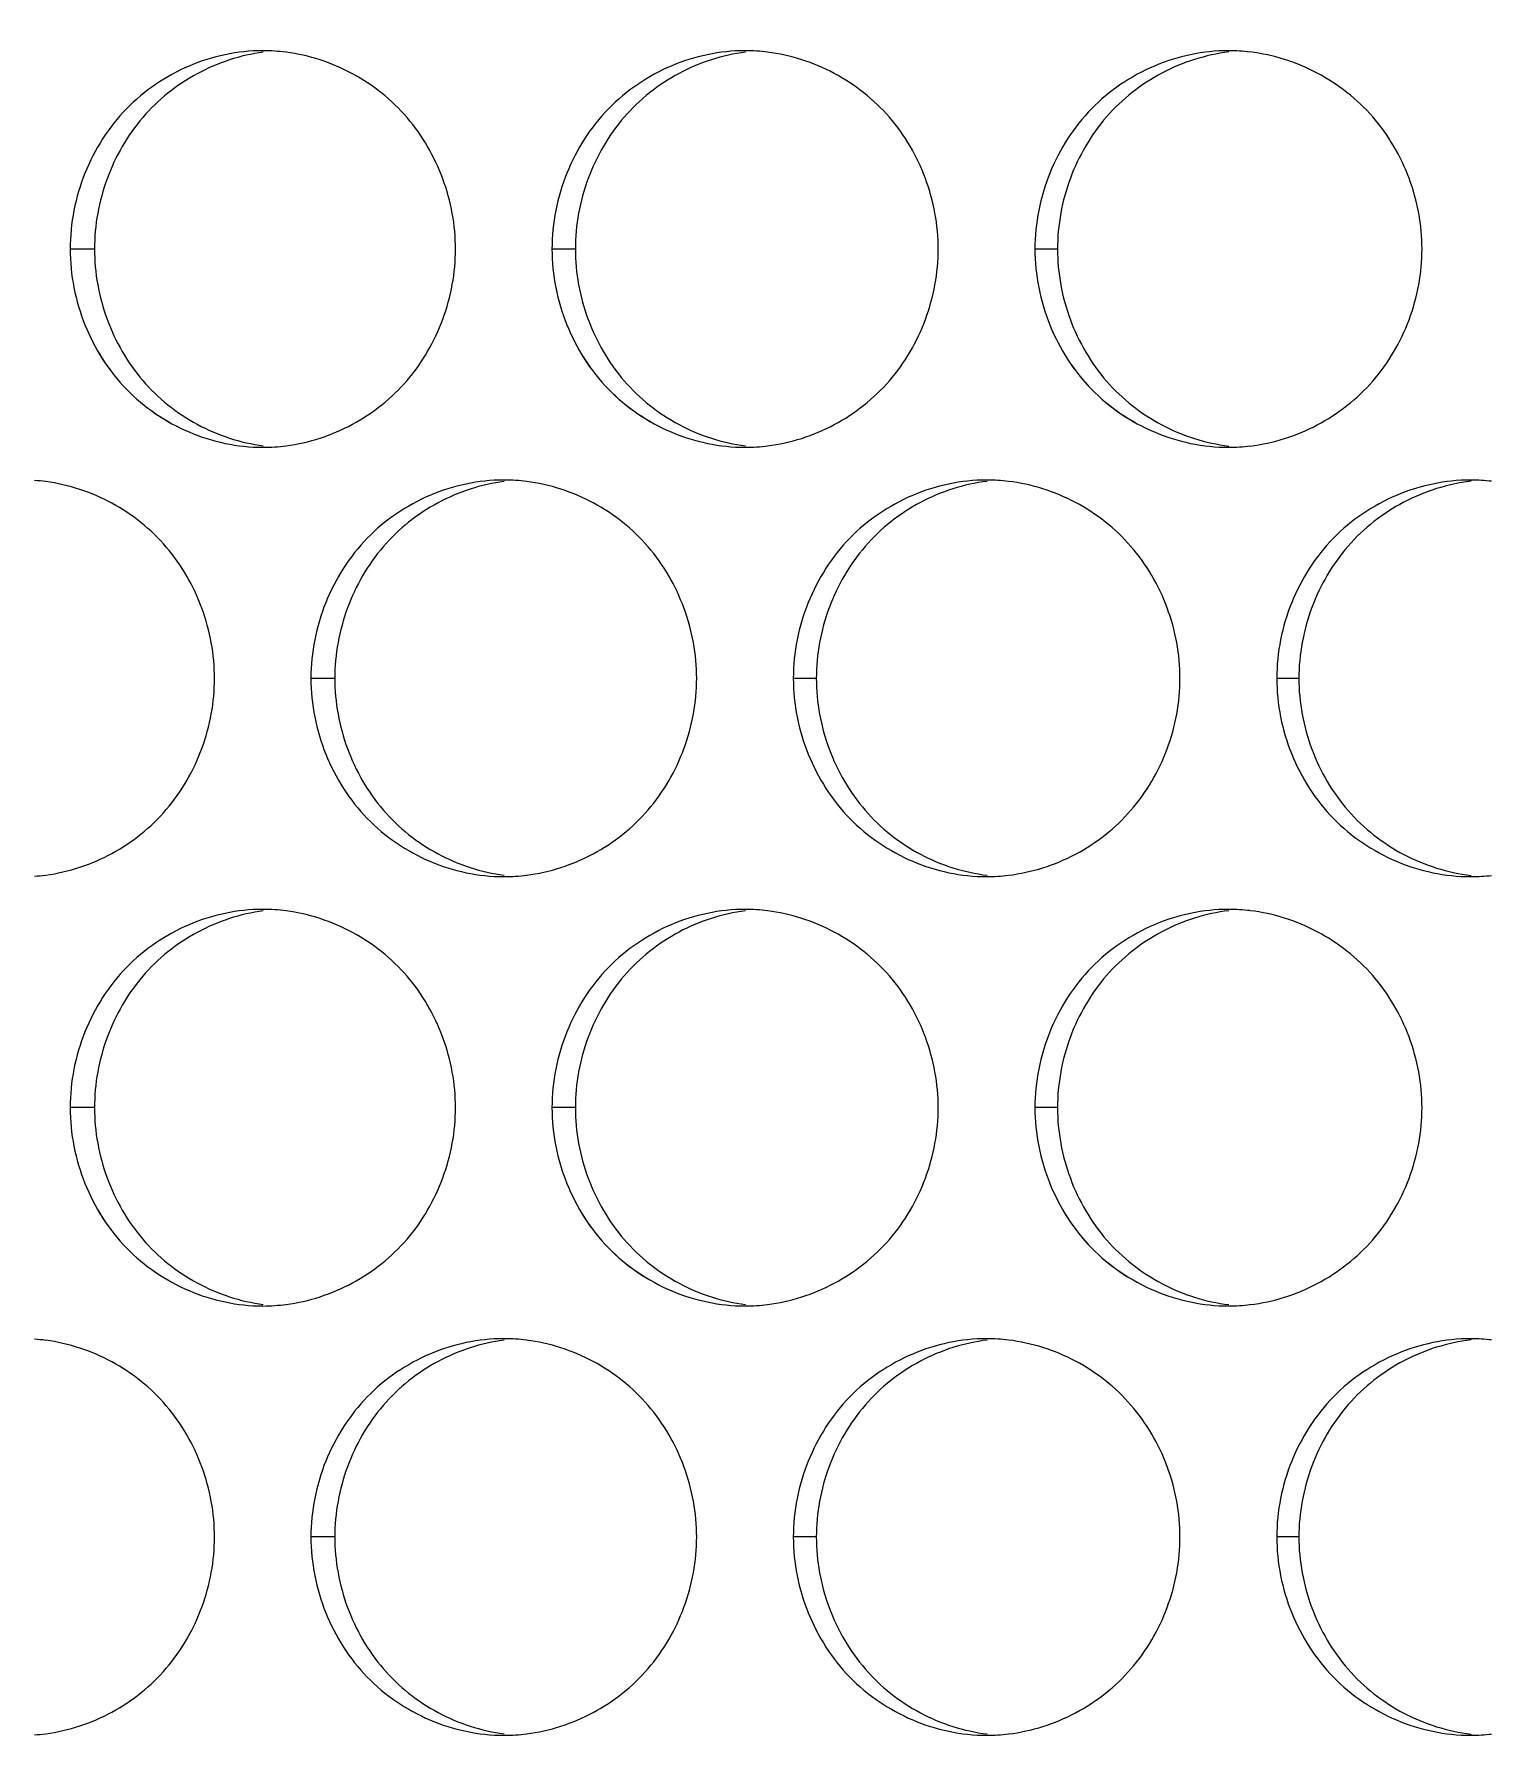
# Model space of a CAD drawing. Header units: millimetres. Extents: x 1177 to 4147, y 93 to 2194.
# Drawn here: x 1615.72 to 1637.77, y 1661.12 to 1687.1 of the extents above; entities that cross this region are included whole.
import ezdxf

# ---------------------------------------------------------------- set-up
doc = ezdxf.new("R2010")
doc.units = ezdxf.units.MM
doc.header["$LTSCALE"] = 0.1
doc.layers.get('0').update_dxf_attribs({"lineweight": 13})
doc.layers.add('标注', color=251, linetype='Continuous', lineweight=9)

msp = doc.modelspace()

# ---------------------------------------------------------------- linework, layer by layer
msp.add_arc((1812.49, 1686.895), 196.75, 204.56225, 43.01001)
at = {"layer": '标注'}
for p, q in [((1616.633, 1683.856), (1616.265, 1683.856)), ((1616.633, 1683.856), (1616.265, 1683.856)), ((1623.907, 1683.856), (1623.553, 1683.856)), ((1623.907, 1683.856), (1623.553, 1683.856)), ((1631.199, 1683.856), (1630.858, 1683.856)), ((1631.199, 1683.856), (1630.858, 1683.856)), ((1620.268, 1677.361), (1619.907, 1677.361)), ((1627.551, 1677.361), (1627.203, 1677.361)), ((1634.85, 1677.361), (1634.516, 1677.361)), ((1616.633, 1670.866), (1616.265, 1670.866)), ((1616.633, 1670.866), (1616.265, 1670.866)), ((1623.907, 1670.866), (1623.553, 1670.866)), ((1623.907, 1670.866), (1623.553, 1670.866)), ((1631.199, 1670.866), (1630.858, 1670.866)), ((1631.199, 1670.866), (1630.858, 1670.866)), ((1620.268, 1664.371), (1619.907, 1664.371)), ((1627.551, 1664.371), (1627.203, 1664.371)), ((1634.85, 1664.371), (1634.516, 1664.371))]:
    msp.add_line(p, q, dxfattribs=at)
for centre, radius, start, end in [((1619.177, 1684.149), 2.708, 86.1042, 89.9918), ((1619.177, 1684.149), 2.708, 86.1042, 89.9918), ((1619.173, 1684.088), 2.768, 82.5618, 86.1048), ((1619.173, 1684.088), 2.768, 82.5618, 86.1048), ((1626.472, 1684.138), 2.719, 86.2684, 89.9925), ((1626.472, 1684.138), 2.719, 86.2684, 89.9925), ((1626.469, 1684.079), 2.777, 82.872, 86.269), ((1626.469, 1684.079), 2.777, 82.872, 86.269), ((1633.784, 1684.127), 2.729, 86.4309, 89.9931), ((1633.784, 1684.127), 2.729, 86.4309, 89.9931), ((1633.78, 1684.071), 2.785, 83.1792, 86.4314), ((1633.78, 1684.071), 2.785, 83.1792, 86.4314), ((1619.177, 1683.564), 2.708, 270.0082, 273.8958), ((1619.177, 1683.564), 2.708, 270.0082, 273.8958), ((1619.173, 1683.624), 2.768, 273.8952, 277.4382), ((1619.173, 1683.624), 2.768, 273.8952, 277.4382), ((1626.472, 1683.575), 2.719, 270.0075, 273.7316), ((1626.472, 1683.575), 2.719, 270.0075, 273.7316), ((1626.469, 1683.633), 2.777, 273.731, 277.128), ((1626.469, 1683.633), 2.777, 273.731, 277.128), ((1633.784, 1683.586), 2.729, 270.0069, 273.5691), ((1633.784, 1683.586), 2.729, 270.0069, 273.5691), ((1633.78, 1683.642), 2.785, 273.5686, 276.8208), ((1633.78, 1683.642), 2.785, 273.5686, 276.8208), ((1615.532, 1677.598), 2.763, 82.4057, 86.0221), ((1622.823, 1677.648), 2.713, 86.1865, 89.9921), ((1622.819, 1677.589), 2.773, 82.7173, 86.1871), ((1630.126, 1677.637), 2.724, 86.3499, 89.9928), ((1630.122, 1677.58), 2.781, 83.026, 86.3504), ((1637.445, 1677.627), 2.734, 86.5115, 89.9934), ((1637.442, 1677.572), 2.789, 83.3318, 86.512), ((1615.532, 1677.124), 2.763, 273.9779, 277.5943), ((1622.823, 1677.074), 2.713, 270.0079, 273.8135), ((1622.819, 1677.134), 2.773, 273.8129, 277.2827), ((1630.126, 1677.085), 2.724, 270.0072, 273.6501), ((1630.122, 1677.142), 2.781, 273.6496, 276.974), ((1637.445, 1677.096), 2.734, 270.0066, 273.4885), ((1637.442, 1677.15), 2.789, 273.488, 276.6682), ((1619.177, 1671.158), 2.708, 86.1042, 89.9918), ((1619.177, 1671.158), 2.708, 86.1042, 89.9918), ((1619.173, 1671.098), 2.768, 82.5618, 86.1048), ((1619.173, 1671.098), 2.768, 82.5618, 86.1048), ((1626.472, 1671.147), 2.719, 86.2684, 89.9925), ((1626.472, 1671.147), 2.719, 86.2684, 89.9925), ((1626.469, 1671.089), 2.777, 82.872, 86.269), ((1626.469, 1671.089), 2.777, 82.872, 86.269), ((1633.784, 1671.137), 2.729, 86.4309, 89.9931), ((1633.784, 1671.137), 2.729, 86.4309, 89.9931), ((1633.78, 1671.081), 2.785, 83.1792, 86.4314), ((1633.78, 1671.081), 2.785, 83.1792, 86.4314), ((1619.177, 1670.573), 2.708, 270.0082, 273.8958), ((1619.177, 1670.573), 2.708, 270.0082, 273.8958), ((1619.173, 1670.634), 2.768, 273.8952, 277.4382), ((1619.173, 1670.634), 2.768, 273.8952, 277.4382), ((1626.472, 1670.585), 2.719, 270.0075, 273.7316), ((1626.472, 1670.585), 2.719, 270.0075, 273.7316), ((1626.469, 1670.643), 2.777, 273.731, 277.128), ((1626.469, 1670.643), 2.777, 273.731, 277.128), ((1633.784, 1670.595), 2.729, 270.0069, 273.5691), ((1633.784, 1670.595), 2.729, 270.0069, 273.5691), ((1633.78, 1670.651), 2.785, 273.5686, 276.8208), ((1633.78, 1670.651), 2.785, 273.5686, 276.8208), ((1615.532, 1664.607), 2.763, 82.4057, 86.0221), ((1622.823, 1664.658), 2.713, 86.1865, 89.9921), ((1622.819, 1664.598), 2.773, 82.7173, 86.1871), ((1630.126, 1664.647), 2.724, 86.3499, 89.9928), ((1630.122, 1664.59), 2.781, 83.026, 86.3504), ((1637.445, 1664.636), 2.734, 86.5115, 89.9934), ((1637.442, 1664.581), 2.789, 83.3318, 86.512), ((1615.532, 1664.134), 2.763, 273.9779, 277.5943), ((1622.823, 1664.084), 2.713, 270.0079, 273.8135), ((1622.819, 1664.143), 2.773, 273.8129, 277.2827), ((1630.126, 1664.095), 2.724, 270.0072, 273.6501), ((1630.122, 1664.152), 2.781, 273.6496, 276.974), ((1637.445, 1664.105), 2.734, 270.0066, 273.4885), ((1637.442, 1664.16), 2.789, 273.488, 276.6682)]:
    msp.add_arc(centre, radius, start, end, dxfattribs=at)
msp.add_spline([(2027.49, 1819.182), (1864.296, 1806.369), (1766.772, 1737.15), (1658.757, 1615.796), (1597.49, 1595.163)], degree=3, dxfattribs=at)
for points, knots in [([(1619.187, 1686.833), (1618.839, 1686.788), (1618.154, 1686.563), (1617.309, 1685.885), (1616.766, 1684.938), (1616.633, 1684.216), (1616.633, 1683.856)], [0, 0, 0, 0, 0.246727, 0.495166, 0.746588, 1, 1, 1, 1]), ([(1619.187, 1686.833), (1618.839, 1686.788), (1618.154, 1686.563), (1617.309, 1685.885), (1616.766, 1684.938), (1616.633, 1684.216), (1616.633, 1683.856)], [0, 0, 0, 0, 0.246727, 0.495166, 0.746588, 1, 1, 1, 1]), ([(1622.094, 1683.856), (1622.094, 1684.216), (1621.96, 1684.938), (1621.415, 1685.885), (1620.567, 1686.564), (1619.88, 1686.788), (1619.532, 1686.833)], [0, 0, 0, 0, 0.253127, 0.504455, 0.753033, 1, 1, 1, 1]), ([(1622.094, 1683.856), (1622.094, 1684.216), (1621.96, 1684.938), (1621.415, 1685.885), (1620.567, 1686.564), (1619.88, 1686.788), (1619.532, 1686.833)], [0, 0, 0, 0, 0.253127, 0.504455, 0.753033, 1, 1, 1, 1]), ([(1626.481, 1686.835), (1626.132, 1686.791), (1625.442, 1686.569), (1624.59, 1685.891), (1624.041, 1684.942), (1623.907, 1684.217), (1623.907, 1683.856)], [0, 0, 0, 0, 0.246977, 0.49551, 0.746818, 1, 1, 1, 1]), ([(1626.481, 1686.835), (1626.132, 1686.791), (1625.442, 1686.569), (1624.59, 1685.891), (1624.041, 1684.942), (1623.907, 1684.217), (1623.907, 1683.856)], [0, 0, 0, 0, 0.246977, 0.49551, 0.746818, 1, 1, 1, 1]), ([(1629.395, 1683.856), (1629.395, 1684.217), (1629.261, 1684.942), (1628.71, 1685.892), (1627.855, 1686.57), (1627.163, 1686.791), (1626.813, 1686.835)], [0, 0, 0, 0, 0.2529, 0.504114, 0.752785, 1, 1, 1, 1]), ([(1629.395, 1683.856), (1629.395, 1684.217), (1629.261, 1684.942), (1628.71, 1685.892), (1627.855, 1686.57), (1627.163, 1686.791), (1626.813, 1686.835)], [0, 0, 0, 0, 0.2529, 0.504114, 0.752785, 1, 1, 1, 1]), ([(1633.793, 1686.837), (1633.441, 1686.794), (1632.746, 1686.575), (1631.887, 1685.897), (1631.334, 1684.946), (1631.199, 1684.219), (1631.199, 1683.856)], [0, 0, 0, 0, 0.247217, 0.495842, 0.747041, 1, 1, 1, 1]), ([(1633.793, 1686.837), (1633.441, 1686.794), (1632.746, 1686.575), (1631.887, 1685.897), (1631.334, 1684.946), (1631.199, 1684.219), (1631.199, 1683.856)], [0, 0, 0, 0, 0.247217, 0.495842, 0.747041, 1, 1, 1, 1]), ([(1636.713, 1683.856), (1636.713, 1684.219), (1636.577, 1684.946), (1636.021, 1685.898), (1635.16, 1686.575), (1634.463, 1686.795), (1634.111, 1686.837)], [0, 0, 0, 0, 0.25268, 0.503786, 0.752547, 1, 1, 1, 1]), ([(1636.713, 1683.856), (1636.713, 1684.219), (1636.577, 1684.946), (1636.021, 1685.898), (1635.16, 1686.575), (1634.463, 1686.795), (1634.111, 1686.837)], [0, 0, 0, 0, 0.25268, 0.503786, 0.752547, 1, 1, 1, 1]), ([(1616.633, 1683.856), (1616.633, 1683.497), (1616.766, 1682.775), (1617.309, 1681.828), (1618.154, 1681.149), (1618.839, 1680.925), (1619.187, 1680.88)], [0, 0, 0, 0, 0.253412, 0.504834, 0.753273, 1, 1, 1, 1]), ([(1616.633, 1683.856), (1616.633, 1683.497), (1616.766, 1682.775), (1617.309, 1681.828), (1618.154, 1681.149), (1618.839, 1680.925), (1619.187, 1680.88)], [0, 0, 0, 0, 0.253412, 0.504834, 0.753273, 1, 1, 1, 1]), ([(1619.532, 1680.879), (1619.88, 1680.925), (1620.567, 1681.149), (1621.415, 1681.827), (1621.96, 1682.774), (1622.094, 1683.496), (1622.094, 1683.856)], [0, 0, 0, 0, 0.246967, 0.495545, 0.746873, 1, 1, 1, 1]), ([(1619.532, 1680.879), (1619.88, 1680.925), (1620.567, 1681.149), (1621.415, 1681.827), (1621.96, 1682.774), (1622.094, 1683.496), (1622.094, 1683.856)], [0, 0, 0, 0, 0.246967, 0.495545, 0.746873, 1, 1, 1, 1]), ([(1623.907, 1683.856), (1623.907, 1683.495), (1624.041, 1682.771), (1624.59, 1681.822), (1625.442, 1681.143), (1626.132, 1680.922), (1626.481, 1680.878)], [0, 0, 0, 0, 0.253182, 0.50449, 0.753023, 1, 1, 1, 1]), ([(1623.907, 1683.856), (1623.907, 1683.495), (1624.041, 1682.771), (1624.59, 1681.822), (1625.442, 1681.143), (1626.132, 1680.922), (1626.481, 1680.878)], [0, 0, 0, 0, 0.253182, 0.50449, 0.753023, 1, 1, 1, 1]), ([(1626.813, 1680.878), (1627.163, 1680.921), (1627.855, 1681.143), (1628.71, 1681.821), (1629.261, 1682.77), (1629.395, 1683.495), (1629.395, 1683.856)], [0, 0, 0, 0, 0.247215, 0.495886, 0.7471, 1, 1, 1, 1]), ([(1626.813, 1680.878), (1627.163, 1680.921), (1627.855, 1681.143), (1628.71, 1681.821), (1629.261, 1682.77), (1629.395, 1683.495), (1629.395, 1683.856)], [0, 0, 0, 0, 0.247215, 0.495886, 0.7471, 1, 1, 1, 1]), ([(1631.199, 1683.856), (1631.199, 1683.494), (1631.334, 1682.767), (1631.887, 1681.815), (1632.746, 1681.138), (1633.441, 1680.918), (1633.793, 1680.876)], [0, 0, 0, 0, 0.252959, 0.504158, 0.752783, 1, 1, 1, 1]), ([(1631.199, 1683.856), (1631.199, 1683.494), (1631.334, 1682.767), (1631.887, 1681.815), (1632.746, 1681.138), (1633.441, 1680.918), (1633.793, 1680.876)], [0, 0, 0, 0, 0.252959, 0.504158, 0.752783, 1, 1, 1, 1]), ([(1634.111, 1680.876), (1634.463, 1680.918), (1635.16, 1681.137), (1636.021, 1681.815), (1636.577, 1682.766), (1636.713, 1683.494), (1636.713, 1683.856)], [0, 0, 0, 0, 0.247453, 0.496214, 0.74732, 1, 1, 1, 1]), ([(1634.111, 1680.876), (1634.463, 1680.918), (1635.16, 1681.137), (1636.021, 1681.815), (1636.577, 1682.766), (1636.713, 1683.494), (1636.713, 1683.856)], [0, 0, 0, 0, 0.247453, 0.496214, 0.74732, 1, 1, 1, 1]), ([(1616.489, 1682.709), (1616.633, 1682.351), (1617.056, 1681.682), (1617.712, 1681.238), (1618.064, 1681.088)], [0, 0, 0, 0, 0.5027, 1, 1, 1, 1]), ([(1623.778, 1682.709), (1623.922, 1682.351), (1624.347, 1681.682), (1625.004, 1681.238), (1625.356, 1681.088)], [0, 0, 0, 0, 0.502476, 1, 1, 1, 1]), ([(1631.083, 1682.709), (1631.228, 1682.35), (1631.654, 1681.681), (1632.312, 1681.238), (1632.665, 1681.088)], [0, 0, 0, 0, 0.502261, 1, 1, 1, 1]), ([(1618.449, 1677.361), (1618.449, 1677.72), (1618.316, 1678.441), (1617.773, 1679.387), (1616.929, 1680.066), (1616.244, 1680.291), (1615.897, 1680.337)], [0, 0, 0, 0, 0.253244, 0.50463, 0.753161, 1, 1, 1, 1]), ([(1622.832, 1680.339), (1622.484, 1680.294), (1621.796, 1680.071), (1620.947, 1679.393), (1620.401, 1678.445), (1620.268, 1677.722), (1620.268, 1677.361)], [0, 0, 0, 0, 0.246854, 0.49534, 0.746704, 1, 1, 1, 1]), ([(1625.742, 1677.361), (1625.742, 1677.722), (1625.608, 1678.445), (1625.06, 1679.393), (1624.209, 1680.071), (1623.52, 1680.294), (1623.17, 1680.339)], [0, 0, 0, 0, 0.253013, 0.504283, 0.752908, 1, 1, 1, 1]), ([(1630.135, 1680.341), (1629.784, 1680.298), (1629.092, 1680.077), (1628.237, 1679.399), (1627.686, 1678.448), (1627.551, 1677.723), (1627.551, 1677.361)], [0, 0, 0, 0, 0.247099, 0.495678, 0.74693, 1, 1, 1, 1]), ([(1633.052, 1677.361), (1633.052, 1677.723), (1632.917, 1678.449), (1632.364, 1679.4), (1631.506, 1680.077), (1630.811, 1680.298), (1630.46, 1680.341)], [0, 0, 0, 0, 0.252789, 0.503949, 0.752665, 1, 1, 1, 1]), ([(1637.454, 1680.342), (1637.101, 1680.301), (1636.404, 1680.082), (1635.542, 1679.405), (1634.986, 1678.452), (1634.85, 1677.724), (1634.85, 1677.361)], [0, 0, 0, 0, 0.247334, 0.496004, 0.747149, 1, 1, 1, 1]), ([(1615.897, 1674.385), (1616.244, 1674.431), (1616.929, 1674.657), (1617.773, 1675.335), (1618.316, 1676.281), (1618.449, 1677.002), (1618.449, 1677.361)], [0, 0, 0, 0, 0.246839, 0.49537, 0.746756, 1, 1, 1, 1]), ([(1620.268, 1677.361), (1620.268, 1677.001), (1620.401, 1676.278), (1620.947, 1675.33), (1621.796, 1674.651), (1622.484, 1674.428), (1622.832, 1674.383)], [0, 0, 0, 0, 0.253296, 0.50466, 0.753146, 1, 1, 1, 1]), ([(1623.17, 1674.383), (1623.52, 1674.428), (1624.209, 1674.651), (1625.06, 1675.329), (1625.608, 1676.277), (1625.742, 1677.001), (1625.742, 1677.361)], [0, 0, 0, 0, 0.247092, 0.495717, 0.746987, 1, 1, 1, 1]), ([(1627.551, 1677.361), (1627.551, 1676.999), (1627.686, 1676.274), (1628.237, 1675.323), (1629.092, 1674.645), (1629.784, 1674.425), (1630.135, 1674.382)], [0, 0, 0, 0, 0.25307, 0.504322, 0.752901, 1, 1, 1, 1]), ([(1630.46, 1674.382), (1630.811, 1674.425), (1631.506, 1674.645), (1632.364, 1675.323), (1632.917, 1676.273), (1633.052, 1676.999), (1633.052, 1677.361)], [0, 0, 0, 0, 0.247335, 0.496051, 0.747211, 1, 1, 1, 1]), ([(1634.85, 1677.361), (1634.85, 1676.998), (1634.986, 1676.27), (1635.542, 1675.317), (1636.404, 1674.64), (1637.101, 1674.421), (1637.454, 1674.38)], [0, 0, 0, 0, 0.252851, 0.503996, 0.752666, 1, 1, 1, 1]), ([(1619.187, 1673.843), (1618.839, 1673.797), (1618.154, 1673.573), (1617.309, 1672.894), (1616.766, 1671.947), (1616.633, 1671.226), (1616.633, 1670.866)], [0, 0, 0, 0, 0.246727, 0.495166, 0.746588, 1, 1, 1, 1]), ([(1619.187, 1673.843), (1618.839, 1673.797), (1618.154, 1673.573), (1617.309, 1672.894), (1616.766, 1671.947), (1616.633, 1671.226), (1616.633, 1670.866)], [0, 0, 0, 0, 0.246727, 0.495166, 0.746588, 1, 1, 1, 1]), ([(1622.094, 1670.866), (1622.094, 1671.226), (1621.96, 1671.948), (1621.415, 1672.895), (1620.567, 1673.573), (1619.88, 1673.797), (1619.532, 1673.843)], [0, 0, 0, 0, 0.253127, 0.504455, 0.753033, 1, 1, 1, 1]), ([(1622.094, 1670.866), (1622.094, 1671.226), (1621.96, 1671.948), (1621.415, 1672.895), (1620.567, 1673.573), (1619.88, 1673.797), (1619.532, 1673.843)], [0, 0, 0, 0, 0.253127, 0.504455, 0.753033, 1, 1, 1, 1]), ([(1626.481, 1673.845), (1626.132, 1673.801), (1625.442, 1673.579), (1624.59, 1672.901), (1624.041, 1671.951), (1623.907, 1671.227), (1623.907, 1670.866)], [0, 0, 0, 0, 0.246977, 0.49551, 0.746818, 1, 1, 1, 1]), ([(1626.481, 1673.845), (1626.132, 1673.801), (1625.442, 1673.579), (1624.59, 1672.901), (1624.041, 1671.951), (1623.907, 1671.227), (1623.907, 1670.866)], [0, 0, 0, 0, 0.246977, 0.49551, 0.746818, 1, 1, 1, 1]), ([(1629.395, 1670.866), (1629.395, 1671.227), (1629.261, 1671.952), (1628.71, 1672.901), (1627.855, 1673.579), (1627.163, 1673.801), (1626.813, 1673.845)], [0, 0, 0, 0, 0.2529, 0.504114, 0.752785, 1, 1, 1, 1]), ([(1629.395, 1670.866), (1629.395, 1671.227), (1629.261, 1671.952), (1628.71, 1672.901), (1627.855, 1673.579), (1627.163, 1673.801), (1626.813, 1673.845)], [0, 0, 0, 0, 0.2529, 0.504114, 0.752785, 1, 1, 1, 1]), ([(1633.793, 1673.846), (1633.441, 1673.804), (1632.746, 1673.584), (1631.887, 1672.907), (1631.334, 1671.955), (1631.199, 1671.228), (1631.199, 1670.866)], [0, 0, 0, 0, 0.247217, 0.495842, 0.747041, 1, 1, 1, 1]), ([(1633.793, 1673.846), (1633.441, 1673.804), (1632.746, 1673.584), (1631.887, 1672.907), (1631.334, 1671.955), (1631.199, 1671.228), (1631.199, 1670.866)], [0, 0, 0, 0, 0.247217, 0.495842, 0.747041, 1, 1, 1, 1]), ([(1636.713, 1670.866), (1636.713, 1671.228), (1636.577, 1671.956), (1636.021, 1672.907), (1635.16, 1673.585), (1634.463, 1673.804), (1634.111, 1673.846)], [0, 0, 0, 0, 0.25268, 0.503786, 0.752547, 1, 1, 1, 1]), ([(1636.713, 1670.866), (1636.713, 1671.228), (1636.577, 1671.956), (1636.021, 1672.907), (1635.16, 1673.585), (1634.463, 1673.804), (1634.111, 1673.846)], [0, 0, 0, 0, 0.25268, 0.503786, 0.752547, 1, 1, 1, 1]), ([(1616.633, 1670.866), (1616.633, 1670.506), (1616.766, 1669.785), (1617.309, 1668.838), (1618.154, 1668.159), (1618.839, 1667.935), (1619.187, 1667.889)], [0, 0, 0, 0, 0.253412, 0.504834, 0.753273, 1, 1, 1, 1]), ([(1616.633, 1670.866), (1616.633, 1670.506), (1616.766, 1669.785), (1617.309, 1668.838), (1618.154, 1668.159), (1618.839, 1667.935), (1619.187, 1667.889)], [0, 0, 0, 0, 0.253412, 0.504834, 0.753273, 1, 1, 1, 1]), ([(1619.532, 1667.889), (1619.88, 1667.935), (1620.567, 1668.158), (1621.415, 1668.837), (1621.96, 1669.784), (1622.094, 1670.506), (1622.094, 1670.866)], [0, 0, 0, 0, 0.246967, 0.495545, 0.746873, 1, 1, 1, 1]), ([(1619.532, 1667.889), (1619.88, 1667.935), (1620.567, 1668.158), (1621.415, 1668.837), (1621.96, 1669.784), (1622.094, 1670.506), (1622.094, 1670.866)], [0, 0, 0, 0, 0.246967, 0.495545, 0.746873, 1, 1, 1, 1]), ([(1623.907, 1670.866), (1623.907, 1670.505), (1624.041, 1669.781), (1624.59, 1668.831), (1625.442, 1668.153), (1626.132, 1667.931), (1626.481, 1667.887)], [0, 0, 0, 0, 0.253182, 0.50449, 0.753023, 1, 1, 1, 1]), ([(1623.907, 1670.866), (1623.907, 1670.505), (1624.041, 1669.781), (1624.59, 1668.831), (1625.442, 1668.153), (1626.132, 1667.931), (1626.481, 1667.887)], [0, 0, 0, 0, 0.253182, 0.50449, 0.753023, 1, 1, 1, 1]), ([(1626.813, 1667.887), (1627.163, 1667.931), (1627.855, 1668.153), (1628.71, 1668.831), (1629.261, 1669.78), (1629.395, 1670.505), (1629.395, 1670.866)], [0, 0, 0, 0, 0.247215, 0.495886, 0.7471, 1, 1, 1, 1]), ([(1626.813, 1667.887), (1627.163, 1667.931), (1627.855, 1668.153), (1628.71, 1668.831), (1629.261, 1669.78), (1629.395, 1670.505), (1629.395, 1670.866)], [0, 0, 0, 0, 0.247215, 0.495886, 0.7471, 1, 1, 1, 1]), ([(1631.199, 1670.866), (1631.199, 1670.504), (1631.334, 1669.777), (1631.887, 1668.825), (1632.746, 1668.147), (1633.441, 1667.928), (1633.793, 1667.886)], [0, 0, 0, 0, 0.252959, 0.504158, 0.752783, 1, 1, 1, 1]), ([(1631.199, 1670.866), (1631.199, 1670.504), (1631.334, 1669.777), (1631.887, 1668.825), (1632.746, 1668.147), (1633.441, 1667.928), (1633.793, 1667.886)], [0, 0, 0, 0, 0.252959, 0.504158, 0.752783, 1, 1, 1, 1]), ([(1634.111, 1667.886), (1634.463, 1667.928), (1635.16, 1668.147), (1636.021, 1668.824), (1636.577, 1669.776), (1636.713, 1670.504), (1636.713, 1670.866)], [0, 0, 0, 0, 0.247453, 0.496214, 0.74732, 1, 1, 1, 1]), ([(1634.111, 1667.886), (1634.463, 1667.928), (1635.16, 1668.147), (1636.021, 1668.824), (1636.577, 1669.776), (1636.713, 1670.504), (1636.713, 1670.866)], [0, 0, 0, 0, 0.247453, 0.496214, 0.74732, 1, 1, 1, 1]), ([(1616.489, 1669.719), (1616.633, 1669.36), (1617.056, 1668.692), (1617.712, 1668.248), (1618.064, 1668.098)], [0, 0, 0, 0, 0.5027, 1, 1, 1, 1]), ([(1623.778, 1669.719), (1623.922, 1669.36), (1624.347, 1668.691), (1625.004, 1668.248), (1625.356, 1668.098)], [0, 0, 0, 0, 0.502476, 1, 1, 1, 1]), ([(1631.083, 1669.719), (1631.228, 1669.36), (1631.654, 1668.691), (1632.312, 1668.248), (1632.665, 1668.098)], [0, 0, 0, 0, 0.502261, 1, 1, 1, 1]), ([(1618.449, 1664.371), (1618.449, 1664.73), (1618.316, 1665.451), (1617.773, 1666.397), (1616.929, 1667.075), (1616.244, 1667.3), (1615.897, 1667.347)], [0, 0, 0, 0, 0.253244, 0.50463, 0.753161, 1, 1, 1, 1]), ([(1622.832, 1667.348), (1622.484, 1667.304), (1621.796, 1667.081), (1620.947, 1666.402), (1620.401, 1665.454), (1620.268, 1664.731), (1620.268, 1664.371)], [0, 0, 0, 0, 0.246854, 0.49534, 0.746704, 1, 1, 1, 1]), ([(1625.742, 1664.371), (1625.742, 1664.731), (1625.608, 1665.455), (1625.06, 1666.403), (1624.209, 1667.081), (1623.52, 1667.304), (1623.17, 1667.349)], [0, 0, 0, 0, 0.253013, 0.504283, 0.752908, 1, 1, 1, 1]), ([(1630.135, 1667.35), (1629.784, 1667.307), (1629.092, 1667.086), (1628.237, 1666.408), (1627.686, 1665.458), (1627.551, 1664.732), (1627.551, 1664.371)], [0, 0, 0, 0, 0.247099, 0.495678, 0.74693, 1, 1, 1, 1]), ([(1633.052, 1664.371), (1633.052, 1664.733), (1632.917, 1665.459), (1632.364, 1666.409), (1631.506, 1667.087), (1630.811, 1667.307), (1630.46, 1667.35)], [0, 0, 0, 0, 0.252789, 0.503949, 0.752665, 1, 1, 1, 1]), ([(1637.454, 1667.352), (1637.101, 1667.311), (1636.404, 1667.092), (1635.542, 1666.415), (1634.986, 1665.462), (1634.85, 1664.734), (1634.85, 1664.371)], [0, 0, 0, 0, 0.247334, 0.496004, 0.747149, 1, 1, 1, 1]), ([(1615.897, 1661.395), (1616.244, 1661.441), (1616.929, 1661.666), (1617.773, 1662.345), (1618.316, 1663.291), (1618.449, 1664.011), (1618.449, 1664.371)], [0, 0, 0, 0, 0.246839, 0.49537, 0.746756, 1, 1, 1, 1]), ([(1620.268, 1664.371), (1620.268, 1664.01), (1620.401, 1663.287), (1620.947, 1662.339), (1621.796, 1661.661), (1622.484, 1661.438), (1622.832, 1661.393)], [0, 0, 0, 0, 0.253296, 0.50466, 0.753146, 1, 1, 1, 1]), ([(1623.17, 1661.393), (1623.52, 1661.438), (1624.209, 1661.66), (1625.06, 1662.339), (1625.608, 1663.287), (1625.742, 1664.01), (1625.742, 1664.371)], [0, 0, 0, 0, 0.247092, 0.495717, 0.746987, 1, 1, 1, 1]), ([(1627.551, 1664.371), (1627.551, 1664.009), (1627.686, 1663.283), (1628.237, 1662.333), (1629.092, 1661.655), (1629.784, 1661.434), (1630.135, 1661.391)], [0, 0, 0, 0, 0.25307, 0.504322, 0.752901, 1, 1, 1, 1]), ([(1630.46, 1661.391), (1630.811, 1661.434), (1631.506, 1661.655), (1632.364, 1662.332), (1632.917, 1663.283), (1633.052, 1664.009), (1633.052, 1664.371)], [0, 0, 0, 0, 0.247335, 0.496051, 0.747211, 1, 1, 1, 1]), ([(1634.85, 1664.371), (1634.85, 1664.008), (1634.986, 1663.28), (1635.542, 1662.327), (1636.404, 1661.649), (1637.101, 1661.431), (1637.454, 1661.39)], [0, 0, 0, 0, 0.252851, 0.503996, 0.752666, 1, 1, 1, 1])]:
    msp.add_open_spline(points, degree=3, knots=knots, dxfattribs=at)
for points in [[(1619.178, 1686.856), (1618.799, 1686.856), (1618.413, 1686.773), (1618.064, 1686.625)], [(1619.178, 1686.856), (1618.799, 1686.856), (1618.413, 1686.773), (1618.064, 1686.625)], [(1626.473, 1686.856), (1626.093, 1686.856), (1625.706, 1686.773), (1625.356, 1686.625)], [(1626.473, 1686.856), (1626.093, 1686.856), (1625.706, 1686.773), (1625.356, 1686.625)], [(1633.784, 1686.856), (1633.403, 1686.856), (1633.016, 1686.773), (1632.665, 1686.625)], [(1633.784, 1686.856), (1633.403, 1686.856), (1633.016, 1686.773), (1632.665, 1686.625)], [(1618.064, 1686.625), (1617.712, 1686.474), (1617.383, 1686.251), (1617.117, 1685.977)], [(1618.064, 1686.625), (1617.712, 1686.474), (1617.383, 1686.251), (1617.117, 1685.977)], [(1625.356, 1686.625), (1625.004, 1686.475), (1624.674, 1686.251), (1624.407, 1685.977)], [(1625.356, 1686.625), (1625.004, 1686.475), (1624.674, 1686.251), (1624.407, 1685.977)], [(1632.665, 1686.625), (1632.312, 1686.475), (1631.982, 1686.252), (1631.714, 1685.977)], [(1632.665, 1686.625), (1632.312, 1686.475), (1631.982, 1686.252), (1631.714, 1685.977)], [(1617.117, 1685.977), (1616.848, 1685.7), (1616.633, 1685.362), (1616.489, 1685.004)], [(1617.117, 1685.977), (1616.848, 1685.7), (1616.633, 1685.362), (1616.489, 1685.004)], [(1624.407, 1685.977), (1624.138, 1685.7), (1623.922, 1685.362), (1623.778, 1685.004)], [(1624.407, 1685.977), (1624.138, 1685.7), (1623.922, 1685.362), (1623.778, 1685.004)], [(1631.714, 1685.977), (1631.444, 1685.7), (1631.228, 1685.362), (1631.083, 1685.004)], [(1631.714, 1685.977), (1631.444, 1685.7), (1631.228, 1685.362), (1631.083, 1685.004)], [(1616.489, 1685.004), (1616.344, 1684.642), (1616.265, 1684.246), (1616.265, 1683.856)], [(1616.489, 1685.004), (1616.344, 1684.642), (1616.265, 1684.246), (1616.265, 1683.856)], [(1623.778, 1685.004), (1623.632, 1684.642), (1623.553, 1684.246), (1623.553, 1683.856)], [(1623.778, 1685.004), (1623.632, 1684.642), (1623.553, 1684.246), (1623.553, 1683.856)], [(1631.083, 1685.004), (1630.937, 1684.642), (1630.858, 1684.246), (1630.858, 1683.856)], [(1631.083, 1685.004), (1630.937, 1684.642), (1630.858, 1684.246), (1630.858, 1683.856)], [(1616.265, 1683.856), (1616.265, 1683.467), (1616.344, 1683.071), (1616.489, 1682.709)], [(1616.265, 1683.856), (1616.265, 1683.467), (1616.344, 1683.071), (1616.489, 1682.709)], [(1623.553, 1683.856), (1623.553, 1683.467), (1623.632, 1683.071), (1623.778, 1682.709)], [(1623.553, 1683.856), (1623.553, 1683.467), (1623.632, 1683.071), (1623.778, 1682.709)], [(1630.858, 1683.856), (1630.858, 1683.467), (1630.937, 1683.07), (1631.083, 1682.709)], [(1630.858, 1683.856), (1630.858, 1683.467), (1630.937, 1683.07), (1631.083, 1682.709)], [(1616.489, 1682.709), (1616.633, 1682.351), (1616.848, 1682.013), (1617.117, 1681.736)], [(1623.778, 1682.709), (1623.922, 1682.351), (1624.138, 1682.013), (1624.407, 1681.736)], [(1631.083, 1682.709), (1631.228, 1682.351), (1631.444, 1682.012), (1631.714, 1681.736)], [(1617.117, 1681.736), (1617.383, 1681.461), (1617.712, 1681.238), (1618.064, 1681.088)], [(1624.407, 1681.736), (1624.674, 1681.461), (1625.004, 1681.238), (1625.356, 1681.088)], [(1631.714, 1681.736), (1631.982, 1681.461), (1632.312, 1681.238), (1632.665, 1681.088)], [(1618.064, 1681.088), (1618.413, 1680.939), (1618.799, 1680.856), (1619.178, 1680.856)], [(1618.064, 1681.088), (1618.413, 1680.939), (1618.799, 1680.856), (1619.178, 1680.856)], [(1625.356, 1681.088), (1625.706, 1680.939), (1626.093, 1680.856), (1626.473, 1680.856)], [(1625.356, 1681.088), (1625.706, 1680.939), (1626.093, 1680.856), (1626.473, 1680.856)], [(1632.665, 1681.088), (1633.016, 1680.939), (1633.403, 1680.856), (1633.784, 1680.856)], [(1632.665, 1681.088), (1633.016, 1680.939), (1633.403, 1680.856), (1633.784, 1680.856)], [(1622.823, 1680.361), (1622.443, 1680.361), (1622.057, 1680.278), (1621.708, 1680.129)], [(1630.126, 1680.361), (1629.746, 1680.361), (1629.359, 1680.278), (1629.009, 1680.129)], [(1637.446, 1680.361), (1637.064, 1680.361), (1636.677, 1680.278), (1636.326, 1680.129)], [(1621.708, 1680.129), (1621.356, 1679.979), (1621.027, 1679.756), (1620.76, 1679.482)], [(1629.009, 1680.129), (1628.656, 1679.979), (1628.326, 1679.756), (1628.058, 1679.482)], [(1636.326, 1680.129), (1635.972, 1679.979), (1635.641, 1679.756), (1635.373, 1679.482)], [(1620.76, 1679.482), (1620.491, 1679.205), (1620.276, 1678.867), (1620.131, 1678.508)], [(1628.058, 1679.482), (1627.789, 1679.205), (1627.573, 1678.867), (1627.429, 1678.508)], [(1635.373, 1679.482), (1635.103, 1679.205), (1634.887, 1678.867), (1634.742, 1678.508)], [(1620.131, 1678.508), (1619.986, 1678.147), (1619.907, 1677.751), (1619.907, 1677.361)], [(1627.429, 1678.508), (1627.283, 1678.147), (1627.203, 1677.751), (1627.203, 1677.361)], [(1634.742, 1678.508), (1634.596, 1678.147), (1634.516, 1677.751), (1634.516, 1677.361)], [(1619.907, 1677.361), (1619.907, 1676.971), (1619.986, 1676.575), (1620.131, 1676.214)], [(1627.203, 1677.361), (1627.203, 1676.971), (1627.283, 1676.575), (1627.429, 1676.214)], [(1634.516, 1677.361), (1634.516, 1676.971), (1634.596, 1676.575), (1634.742, 1676.214)], [(1620.131, 1676.214), (1620.276, 1675.856), (1620.491, 1675.517), (1620.76, 1675.241)], [(1627.429, 1676.214), (1627.573, 1675.856), (1627.789, 1675.517), (1628.058, 1675.241)], [(1634.742, 1676.214), (1634.887, 1675.855), (1635.103, 1675.517), (1635.373, 1675.241)], [(1620.76, 1675.241), (1621.027, 1674.966), (1621.356, 1674.743), (1621.708, 1674.593)], [(1628.058, 1675.241), (1628.326, 1674.966), (1628.656, 1674.743), (1629.009, 1674.593)], [(1635.373, 1675.241), (1635.641, 1674.966), (1635.972, 1674.743), (1636.326, 1674.593)], [(1621.708, 1674.593), (1622.057, 1674.444), (1622.443, 1674.361), (1622.823, 1674.361)], [(1629.009, 1674.593), (1629.359, 1674.444), (1629.746, 1674.361), (1630.126, 1674.361)], [(1636.326, 1674.593), (1636.677, 1674.444), (1637.064, 1674.361), (1637.446, 1674.361)], [(1619.178, 1673.866), (1618.799, 1673.866), (1618.413, 1673.783), (1618.064, 1673.634)], [(1619.178, 1673.866), (1618.799, 1673.866), (1618.413, 1673.783), (1618.064, 1673.634)], [(1626.473, 1673.866), (1626.093, 1673.866), (1625.706, 1673.783), (1625.356, 1673.634)], [(1626.473, 1673.866), (1626.093, 1673.866), (1625.706, 1673.783), (1625.356, 1673.634)], [(1633.784, 1673.866), (1633.403, 1673.866), (1633.016, 1673.783), (1632.665, 1673.634)], [(1633.784, 1673.866), (1633.403, 1673.866), (1633.016, 1673.783), (1632.665, 1673.634)], [(1618.064, 1673.634), (1617.712, 1673.484), (1617.383, 1673.261), (1617.117, 1672.987)], [(1618.064, 1673.634), (1617.712, 1673.484), (1617.383, 1673.261), (1617.117, 1672.987)], [(1625.356, 1673.634), (1625.004, 1673.484), (1624.674, 1673.261), (1624.407, 1672.987)], [(1625.356, 1673.634), (1625.004, 1673.484), (1624.674, 1673.261), (1624.407, 1672.987)], [(1632.665, 1673.634), (1632.312, 1673.484), (1631.982, 1673.261), (1631.714, 1672.987)], [(1632.665, 1673.634), (1632.312, 1673.484), (1631.982, 1673.261), (1631.714, 1672.987)], [(1617.117, 1672.987), (1616.848, 1672.71), (1616.633, 1672.371), (1616.489, 1672.013)], [(1617.117, 1672.987), (1616.848, 1672.71), (1616.633, 1672.371), (1616.489, 1672.013)], [(1624.407, 1672.987), (1624.138, 1672.71), (1623.922, 1672.372), (1623.778, 1672.013)], [(1624.407, 1672.987), (1624.138, 1672.71), (1623.922, 1672.372), (1623.778, 1672.013)], [(1631.714, 1672.987), (1631.444, 1672.71), (1631.228, 1672.372), (1631.083, 1672.013)], [(1631.714, 1672.987), (1631.444, 1672.71), (1631.228, 1672.372), (1631.083, 1672.013)], [(1616.489, 1672.013), (1616.344, 1671.652), (1616.265, 1671.256), (1616.265, 1670.866)], [(1616.489, 1672.013), (1616.344, 1671.652), (1616.265, 1671.256), (1616.265, 1670.866)], [(1623.778, 1672.013), (1623.632, 1671.652), (1623.553, 1671.256), (1623.553, 1670.866)], [(1623.778, 1672.013), (1623.632, 1671.652), (1623.553, 1671.256), (1623.553, 1670.866)], [(1631.083, 1672.013), (1630.937, 1671.652), (1630.858, 1671.256), (1630.858, 1670.866)], [(1631.083, 1672.013), (1630.937, 1671.652), (1630.858, 1671.256), (1630.858, 1670.866)], [(1616.265, 1670.866), (1616.265, 1670.476), (1616.344, 1670.08), (1616.489, 1669.719)], [(1616.265, 1670.866), (1616.265, 1670.476), (1616.344, 1670.08), (1616.489, 1669.719)], [(1623.553, 1670.866), (1623.553, 1670.476), (1623.632, 1670.08), (1623.778, 1669.719)], [(1623.553, 1670.866), (1623.553, 1670.476), (1623.632, 1670.08), (1623.778, 1669.719)], [(1630.858, 1670.866), (1630.858, 1670.476), (1630.937, 1670.08), (1631.083, 1669.719)], [(1630.858, 1670.866), (1630.858, 1670.476), (1630.937, 1670.08), (1631.083, 1669.719)], [(1616.489, 1669.719), (1616.633, 1669.361), (1616.848, 1669.022), (1617.117, 1668.745)], [(1623.778, 1669.719), (1623.922, 1669.36), (1624.138, 1669.022), (1624.407, 1668.745)], [(1631.083, 1669.719), (1631.228, 1669.36), (1631.444, 1669.022), (1631.714, 1668.745)], [(1617.117, 1668.745), (1617.383, 1668.471), (1617.712, 1668.248), (1618.064, 1668.098)], [(1624.407, 1668.745), (1624.674, 1668.471), (1625.004, 1668.248), (1625.356, 1668.098)], [(1631.714, 1668.745), (1631.982, 1668.471), (1632.312, 1668.248), (1632.665, 1668.098)], [(1618.064, 1668.098), (1618.413, 1667.949), (1618.799, 1667.866), (1619.178, 1667.866)], [(1618.064, 1668.098), (1618.413, 1667.949), (1618.799, 1667.866), (1619.178, 1667.866)], [(1625.356, 1668.098), (1625.706, 1667.949), (1626.093, 1667.866), (1626.473, 1667.866)], [(1625.356, 1668.098), (1625.706, 1667.949), (1626.093, 1667.866), (1626.473, 1667.866)], [(1632.665, 1668.098), (1633.016, 1667.949), (1633.403, 1667.866), (1633.784, 1667.866)], [(1632.665, 1668.098), (1633.016, 1667.949), (1633.403, 1667.866), (1633.784, 1667.866)], [(1622.823, 1667.371), (1622.443, 1667.371), (1622.057, 1667.288), (1621.708, 1667.139)], [(1630.126, 1667.371), (1629.746, 1667.371), (1629.359, 1667.288), (1629.009, 1667.139)], [(1637.446, 1667.371), (1637.064, 1667.371), (1636.677, 1667.288), (1636.326, 1667.139)], [(1621.708, 1667.139), (1621.356, 1666.989), (1621.027, 1666.766), (1620.76, 1666.491)], [(1629.009, 1667.139), (1628.656, 1666.989), (1628.326, 1666.766), (1628.058, 1666.491)], [(1636.326, 1667.139), (1635.972, 1666.989), (1635.641, 1666.766), (1635.373, 1666.491)], [(1620.76, 1666.491), (1620.491, 1666.214), (1620.276, 1665.876), (1620.131, 1665.518)], [(1628.058, 1666.491), (1627.789, 1666.215), (1627.573, 1665.876), (1627.429, 1665.518)], [(1635.373, 1666.491), (1635.103, 1666.215), (1634.887, 1665.877), (1634.742, 1665.518)], [(1620.131, 1665.518), (1619.986, 1665.157), (1619.907, 1664.76), (1619.907, 1664.371)], [(1627.429, 1665.518), (1627.283, 1665.157), (1627.203, 1664.76), (1627.203, 1664.371)], [(1634.742, 1665.518), (1634.596, 1665.157), (1634.516, 1664.761), (1634.516, 1664.371)], [(1619.907, 1664.371), (1619.907, 1663.981), (1619.986, 1663.585), (1620.131, 1663.224)], [(1627.203, 1664.371), (1627.203, 1663.981), (1627.283, 1663.585), (1627.429, 1663.224)], [(1634.516, 1664.371), (1634.516, 1663.981), (1634.596, 1663.585), (1634.742, 1663.224)], [(1620.131, 1663.224), (1620.276, 1662.865), (1620.491, 1662.527), (1620.76, 1662.25)], [(1627.429, 1663.224), (1627.573, 1662.865), (1627.789, 1662.527), (1628.058, 1662.25)], [(1634.742, 1663.224), (1634.887, 1662.865), (1635.103, 1662.527), (1635.373, 1662.25)], [(1620.76, 1662.25), (1621.027, 1661.976), (1621.356, 1661.753), (1621.708, 1661.603)], [(1628.058, 1662.25), (1628.326, 1661.976), (1628.656, 1661.753), (1629.009, 1661.603)], [(1635.373, 1662.25), (1635.641, 1661.975), (1635.972, 1661.752), (1636.326, 1661.603)], [(1621.708, 1661.603), (1622.057, 1661.454), (1622.443, 1661.371), (1622.823, 1661.371)], [(1629.009, 1661.603), (1629.359, 1661.454), (1629.746, 1661.371), (1630.126, 1661.371)], [(1636.326, 1661.603), (1636.677, 1661.454), (1637.064, 1661.371), (1637.446, 1661.371)]]:
    msp.add_open_spline(points, degree=3, dxfattribs=at)

doc.saveas('drawing.dxf')
